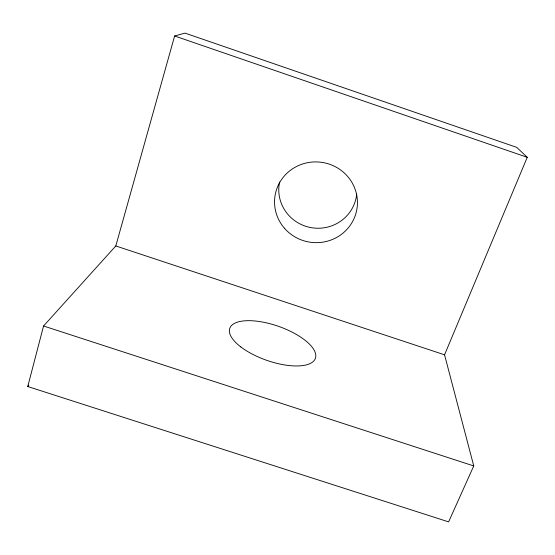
<?xml version="1.0" encoding="UTF-8"?>
<svg xmlns="http://www.w3.org/2000/svg" width="555" height="555" viewBox="0 0 555 555"><rect width="100%" height="100%" fill="white"/><g stroke="black" fill="none" stroke-linecap="round" stroke-linejoin="round"><path stroke-width="0.83" d="M27.75 386.523L43.554 326L115.801 245.955L174.624 35.978L185.051 33.12L516.705 147.352L527.25 157.308L444.555 354.811L473.748 465.943L448.62 521.88L27.75 386.523L28.832 385.177M43.554 326L473.748 465.943M115.801 245.955L444.555 354.811M174.624 35.978L527.25 157.308M356.719 194.097A39.093 38.198 8 0 1 311.903 227.765A39.093 38.198 8 0 1 279.581 182.019M240.849 346.951A45.364 17.989 19.3 0 0 313.846 360.889A45.364 17.989 19.3 0 0 262.987 322.136A45.364 17.989 19.3 0 0 240.849 346.951M284.472 228.265A41.472 40.348 8.2 0 0 355.068 216.055A41.472 40.348 8.2 0 0 308.441 162.532A41.472 40.348 8.2 0 0 284.472 228.265"/></g></svg>
